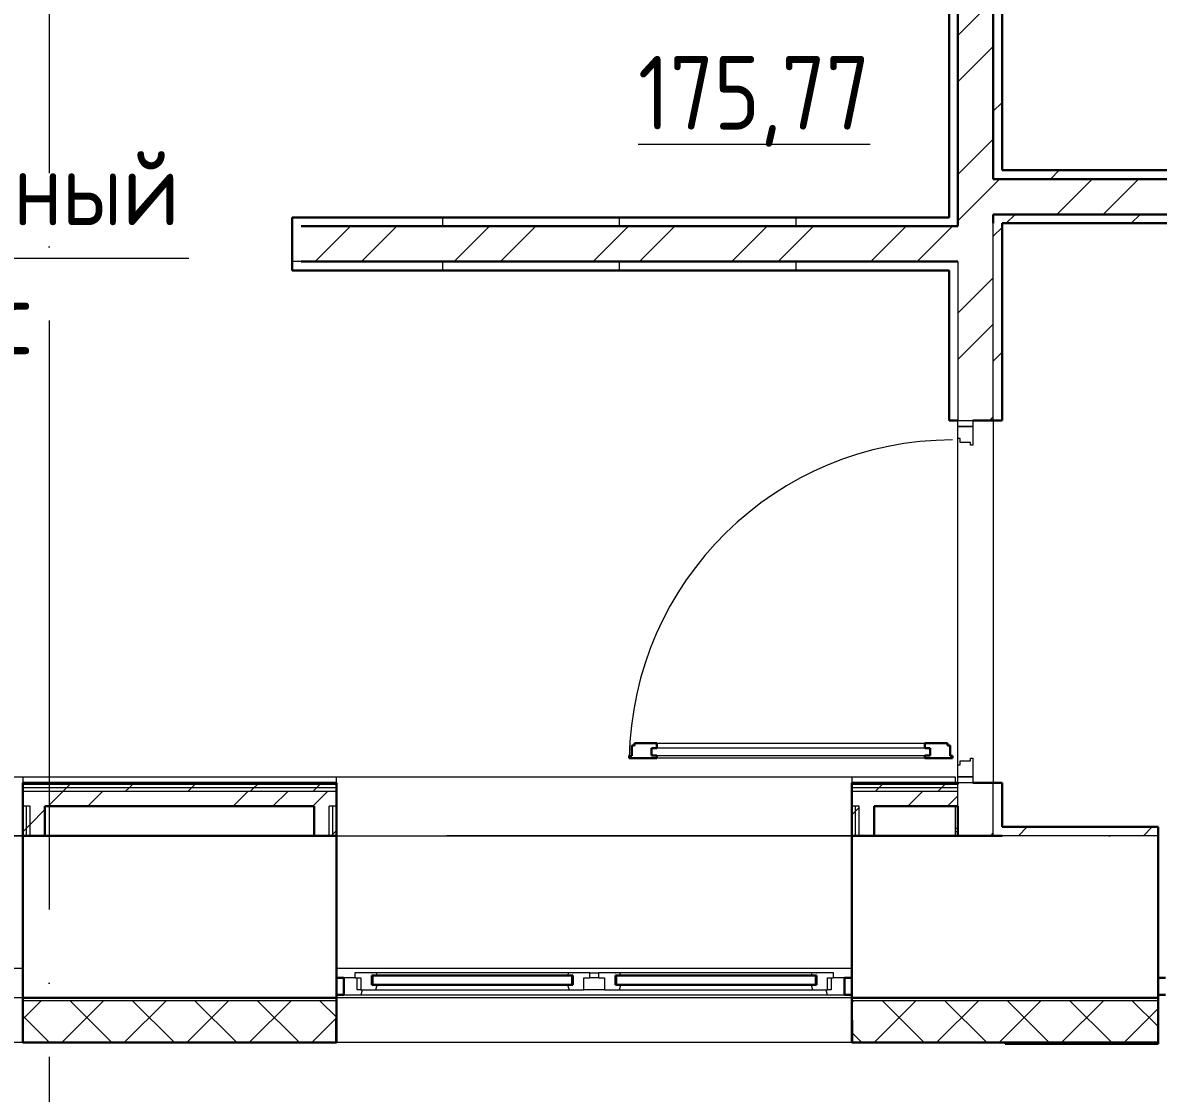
# Model space of a CAD drawing. Header units: millimetres. Extents: x -88595 to 880822, y -1054509 to -148035.
# Drawn here: x 195173 to 199028, y -248126 to -244491 of the extents above; entities that cross this region are included whole.
import ezdxf

# ---------------------------------------------------------------- set-up
doc = ezdxf.new("R2010")
doc.units = ezdxf.units.MM
doc.linetypes.add('ADSK_Линия сетки', pattern=[25, 20, -2.5, 0, -2.5])
for name, color, linetype, lineweight in [('_ Окна', 7, 'Continuous', 30), ('Аннотация', 7, 'Continuous', 20), ('Двери', 7, 'Continuous', 9), ('Марки помещений', 7, 'Continuous', 20), ('Оборудование', 7, 'Continuous', 18), ('Ограждение', 7, 'Continuous', 9), ('Окна', 7, 'Continuous', 9), ('Оси', 7, 'Continuous', 9), ('Стены внутренние', 7, 'Continuous', 18), ('Стены наружные', 7, 'Continuous', 18), ('Стены штриховка', 7, 'Continuous', 9)]:
    doc.layers.add(name, color=color, linetype=linetype, lineweight=lineweight)
doc.layers.add('Двери открывание', color=7, linetype='Continuous', lineweight=9, true_color=0xc0c0c0)
doc.styles.add('$1$GOST Common', font='GOST_Common.ttf', dxfattribs={"width": 0.9, "height": 250})
doc.styles.add('GOST Common_3', font='GOST_Common.ttf', dxfattribs={"width": 0.9, "height": 2.5})

# ---------------------------------------------------------------- blocks, each defined once
blk = doc.blocks.new('$0$ADSK_Аннотация_Текст_сВыноской - Текст с выноской-3264166-В_Координация_1 этаж ОВ3')
at = {"layer": 'Аннотация'}
blk.add_line((-8, 0), (8, 0), dxfattribs=at)
blk = doc.blocks.new('1 этаж')
at = {"layer": '_ Окна'}
for p, q in [((232392.7, 680580.6), (232367.7, 680580.6)), ((232392.7, 680522.6), (232392.7, 680580.6)), ((232490.7, 680588.6), (232487.7, 680588.6)), ((232487.7, 680588.6), (232487.7, 680556.6)), ((233167.7, 680588.6), (232490.7, 680588.6)), ((232490.7, 680588.6), (232490.7, 680556.6)), ((232490.7, 680556.6), (232490.7, 680588.6)), ((233167.7, 680556.6), (233167.7, 680588.6)), ((233167.7, 680588.6), (233167.7, 680556.6)), ((233170.7, 680588.6), (233167.7, 680588.6)), ((233170.7, 680556.6), (233170.7, 680588.6)), ((233317.7, 680588.6), (233314.7, 680588.6)), ((233314.7, 680588.6), (233314.7, 680556.6)), ((233994.7, 680588.6), (233317.7, 680588.6)), ((233317.7, 680588.6), (233317.7, 680556.6)), ((233317.7, 680556.6), (233317.7, 680588.6)), ((233994.7, 680556.6), (233994.7, 680588.6)), ((233994.7, 680588.6), (233994.7, 680556.6)), ((233997.7, 680588.6), (233994.7, 680588.6)), ((233997.7, 680556.6), (233997.7, 680588.6)), ((234117.7, 680580.6), (234092.7, 680580.6)), ((234092.7, 680580.6), (234092.7, 680522.6)), ((235182.7, 680580.6), (235157.7, 680580.6)), ((232487.7, 680556.6), (232490.7, 680556.6)), ((232490.7, 680556.6), (233167.7, 680556.6)), ((233167.7, 680556.6), (233170.7, 680556.6)), ((233314.7, 680556.6), (233317.7, 680556.6)), ((233317.7, 680556.6), (233994.7, 680556.6)), ((233994.7, 680556.6), (233997.7, 680556.6)), ((232367.7, 680522.6), (232392.7, 680522.6)), ((234092.7, 680522.6), (234117.7, 680522.6)), ((235157.7, 680522.6), (235182.7, 680522.6))]:
    blk.add_line(p, q, dxfattribs=at)
at = {"layer": '_ Окна', "lineweight": 18}
for p, q in [((232430.7, 680580.6), (232392.7, 680580.6)), ((232392.7, 680580.6), (232392.7, 680522.6)), ((232486.7, 680597.6), (232430.7, 680597.6)), ((232430.7, 680597.6), (232430.7, 680580.6)), ((232430.7, 680580.6), (232450.7, 680580.6)), ((232438.7, 680539.6), (232438.7, 680580.6)), ((232450.7, 680580.6), (232450.7, 680539.6)), ((232487.7, 680596.6), (232486.7, 680597.6)), ((232488.7, 680597.6), (232487.7, 680596.6)), ((232487.7, 680556.6), (232487.7, 680588.6)), ((232487.7, 680588.6), (232505.7, 680588.6)), ((232503.3, 680597.6), (232488.7, 680597.6)), ((232505.7, 680588.6), (232503.3, 680597.6)), ((233155.1, 680597.6), (233152.7, 680588.6)), ((233152.7, 680588.6), (233170.7, 680588.6)), ((233169.7, 680597.6), (233155.1, 680597.6)), ((233170.7, 680596.6), (233169.7, 680597.6)), ((233171.7, 680597.6), (233170.7, 680596.6)), ((233170.7, 680588.6), (233170.7, 680556.6)), ((233227.7, 680597.6), (233171.7, 680597.6)), ((233207.7, 680539.6), (233207.7, 680580.6)), ((233207.7, 680580.6), (233227.7, 680580.6)), ((233227.7, 680580.6), (233227.7, 680597.6)), ((233313.7, 680597.6), (233257.7, 680597.6)), ((233257.7, 680597.6), (233257.7, 680580.6)), ((233257.7, 680580.6), (233277.7, 680580.6)), ((233277.7, 680580.6), (233277.7, 680539.6)), ((233314.7, 680596.6), (233313.7, 680597.6)), ((233315.7, 680597.6), (233314.7, 680596.6)), ((233314.7, 680556.6), (233314.7, 680588.6)), ((233314.7, 680588.6), (233332.7, 680588.6)), ((233330.3, 680597.6), (233315.7, 680597.6)), ((233332.7, 680588.6), (233330.3, 680597.6)), ((233982.1, 680597.6), (233979.7, 680588.6)), ((233979.7, 680588.6), (233997.7, 680588.6)), ((233996.7, 680597.6), (233982.1, 680597.6)), ((233997.7, 680596.6), (233996.7, 680597.6)), ((233998.7, 680597.6), (233997.7, 680596.6)), ((233997.7, 680588.6), (233997.7, 680556.6)), ((234054.7, 680597.6), (233998.7, 680597.6)), ((234034.7, 680539.6), (234034.7, 680580.6)), ((234034.7, 680580.6), (234054.7, 680580.6)), ((234046.7, 680580.6), (234046.7, 680539.6)), ((234054.7, 680580.6), (234054.7, 680597.6)), ((234092.7, 680580.6), (234054.7, 680580.6)), ((234092.7, 680522.6), (234092.7, 680580.6)), ((232450.7, 680539.6), (232438.7, 680539.6)), ((232450.7, 680539.6), (232501.2, 680539.6)), ((232452.2, 680522.6), (232456.7, 680539.6)), ((232505.7, 680556.6), (232487.7, 680556.6)), ((232501.2, 680539.6), (232505.7, 680556.6)), ((233170.7, 680556.6), (233152.7, 680556.6)), ((233152.7, 680556.6), (233157.3, 680539.6)), ((233157.3, 680539.6), (233207.7, 680539.6)), ((233277.7, 680539.6), (233328.2, 680539.6)), ((233332.7, 680556.6), (233314.7, 680556.6)), ((233328.2, 680539.6), (233332.7, 680556.6)), ((233997.7, 680556.6), (233979.7, 680556.6)), ((233979.7, 680556.6), (233984.3, 680539.6)), ((233984.3, 680539.6), (234034.7, 680539.6)), ((234028.7, 680539.6), (234033.3, 680522.6)), ((234046.7, 680539.6), (234034.7, 680539.6)), ((232392.7, 680522.6), (232452.2, 680522.6)), ((234033.3, 680522.6), (234092.7, 680522.6))]:
    blk.add_line(p, q, dxfattribs=at)
at = {"layer": 'Двери'}
for p, q in [((234477.7, 682452.6), (234477.7, 682472.6)), ((234477.7, 682472.6), (234527.7, 682472.6)), ((234527.7, 682452.6), (234477.7, 682452.6)), ((234477.7, 682452.6), (234527.7, 682452.6)), ((234477.7, 682411.6), (234477.7, 682452.6)), ((234527.7, 682472.6), (234527.7, 682452.6)), ((234527.7, 682452.6), (234527.7, 682388.6)), ((234485.7, 682411.6), (234477.7, 682411.6)), ((234485.7, 682397.6), (234485.7, 682411.6)), ((234519.7, 682397.6), (234485.7, 682397.6)), ((234519.7, 682388.6), (234519.7, 682397.6)), ((234527.7, 682388.6), (234519.7, 682388.6)), ((233455.7, 681376.6), (234365.7, 681376.6)), ((234383.7, 681359.6), (233437.7, 681359.6)), ((233437.7, 681359.6), (233437.7, 681335.6)), ((233437.7, 681335.6), (234383.7, 681335.6)), ((234383.7, 681335.6), (234383.7, 681359.6)), ((234365.7, 681326.6), (233455.7, 681326.6)), ((234477.7, 681262.6), (234477.7, 681303.6)), ((234477.7, 681303.6), (234485.7, 681303.6)), ((234485.7, 681317.6), (234519.7, 681317.6)), ((234485.7, 681303.6), (234485.7, 681317.6)), ((234519.7, 681326.6), (234527.7, 681326.6)), ((234519.7, 681317.6), (234519.7, 681326.6)), ((234527.7, 681326.6), (234527.7, 681262.6)), ((234477.7, 681262.6), (234527.7, 681262.6)), ((234477.7, 681242.6), (234477.7, 681262.6)), ((234527.7, 681262.6), (234477.7, 681262.6)), ((234527.7, 681262.6), (234527.7, 681242.6)), ((234527.7, 681242.6), (234477.7, 681242.6))]:
    blk.add_line(p, q, dxfattribs=at)
at = {"layer": 'Двери', "lineweight": 30}
for p, q in [((233379.7, 681376.6), (233455.7, 681376.6)), ((233379.7, 681368.6), (233379.7, 681376.6)), ((233455.7, 681376.6), (233455.7, 681359.6)), ((234365.7, 681376.6), (234441.7, 681376.6)), ((234365.7, 681376.6), (234365.7, 681359.6)), ((234441.7, 681376.6), (234441.7, 681368.6)), ((233361.7, 681334.6), (233370.7, 681334.6)), ((233361.7, 681326.6), (233361.7, 681334.6)), ((233370.7, 681368.6), (233379.7, 681368.6)), ((233370.7, 681334.6), (233370.7, 681368.6)), ((233455.7, 681359.6), (233437.7, 681359.6)), ((233437.7, 681359.6), (233437.7, 681335.6)), ((233437.7, 681335.6), (233455.7, 681335.6)), ((233455.7, 681335.6), (233455.7, 681326.6)), ((234365.7, 681359.6), (234383.7, 681359.6)), ((234365.7, 681335.6), (234365.7, 681326.6)), ((234383.7, 681335.6), (234365.7, 681335.6)), ((234383.7, 681359.6), (234383.7, 681335.6)), ((234441.7, 681368.6), (234450.7, 681368.6)), ((234450.7, 681368.6), (234450.7, 681334.6)), ((234450.7, 681334.6), (234459.7, 681334.6)), ((234459.7, 681334.6), (234459.7, 681326.6)), ((233455.7, 681326.6), (233361.7, 681326.6)), ((234459.7, 681326.6), (234365.7, 681326.6))]:
    blk.add_line(p, q, dxfattribs=at)
at = {"layer": 'Двери открывание'}
blk.add_arc((234459.7, 681308.6), 1098, 90, 179.0607, dxfattribs=at)
at = {"layer": 'Ограждение'}
for p, q in [((220482.3, 681262.6), (234467.7, 681262.6)), ((229552.7, 681262.6), (231302.7, 681262.6)), ((231302.7, 681262.6), (231302.7, 681242.6)), ((232367.7, 681242.6), (232367.7, 681262.6)), ((232367.7, 681262.6), (234117.7, 681262.6)), ((234117.7, 681262.6), (234117.7, 681242.6)), ((234467.7, 681262.6), (234467.7, 681242.5)), ((234467.7, 681162.6), (234467.7, 681062.6)), ((234477.7, 681087.6), (234467.7, 681087.6)), ((234467.7, 681077.6), (234477.7, 681077.6)), ((229552.7, 681062.6), (231302.7, 681062.6)), ((232367.7, 681062.6), (234117.7, 681062.6)), ((229552.7, 680612.6), (231302.7, 680612.6)), ((232367.7, 680612.6), (234117.7, 680612.6))]:
    blk.add_line(p, q, dxfattribs=at)
at = {"layer": 'Окна'}
for p, q in [((232488.7, 680597.6), (232486.7, 680597.6)), ((233155.1, 680597.6), (232503.3, 680597.6)), ((233171.7, 680597.6), (233169.7, 680597.6)), ((233227.7, 680597.6), (233257.7, 680597.6)), ((233257.7, 680580.6), (233227.7, 680580.6)), ((233315.7, 680597.6), (233313.7, 680597.6)), ((233982.1, 680597.6), (233330.3, 680597.6)), ((233998.7, 680597.6), (233996.7, 680597.6)), ((232501.2, 680539.6), (233157.3, 680539.6)), ((233277.7, 680539.6), (233207.7, 680539.6)), ((233328.2, 680539.6), (233984.3, 680539.6)), ((232452.2, 680522.6), (234033.3, 680522.6))]:
    blk.add_line(p, q, dxfattribs=at)
at = {"layer": 'Оси', "linetype": 'ADSK_Линия сетки', "ltscale": 100}
for p, q in [((231392.7, 697813.2), (231392.7, 631836.5)), ((247242.7, 681062.6), (175520.4, 681062.6))]:
    blk.add_line(p, q, dxfattribs=at)
at = {"layer": 'Стены внутренние', "lineweight": 30}
for p, q in [((231302.7, 681062.6), (231302.7, 680512.6)), ((232292.7, 681062.6), (231377.7, 681062.6)), ((232367.7, 680512.6), (232367.7, 681062.6)), ((234117.7, 681062.6), (234117.7, 680512.6)), ((234477.7, 681062.6), (234192.7, 681062.6)), ((235157.7, 680512.6), (235157.7, 681062.6)), ((231302.7, 680512.6), (232367.7, 680512.6)), ((231302.7, 680502.6), (231302.7, 680360.6)), ((232367.7, 680360.6), (232367.7, 680502.6)), ((234117.7, 680512.6), (235157.7, 680512.6)), ((234117.7, 680502.6), (234117.7, 680360.6)), ((235157.7, 680360.6), (235157.7, 680502.6)), ((231302.7, 680360.6), (232367.7, 680360.6)), ((234117.7, 680360.6), (234637.7, 680360.6))]:
    blk.add_line(p, q, dxfattribs=at)
at = {"layer": 'Стены внутренние'}
for p, q in [((235157.7, 681062.6), (234627.7, 681062.6)), ((231302.7, 680512.6), (229552.7, 680512.6)), ((234117.7, 680512.6), (232367.7, 680512.6)), ((231302.7, 680360.6), (229552.7, 680360.6)), ((234117.7, 680360.6), (232367.7, 680360.6))]:
    blk.add_line(p, q, dxfattribs=at)
at = {"layer": 'Стены внутренние', "linetype": 'Continuous', "lineweight": 9}
for p, q in [((231302.7, 680440), (231365.4, 680502.6)), ((231437.5, 680362.6), (231577.5, 680502.6)), ((231603.3, 680362.6), (231463.3, 680502.6)), ((231649.6, 680362.6), (231789.6, 680502.6)), ((231815.4, 680362.6), (231675.4, 680502.6)), ((231861.7, 680362.6), (232001.7, 680502.6)), ((232027.6, 680362.6), (231887.6, 680502.6)), ((232073.9, 680362.6), (232213.9, 680502.6)), ((232239.7, 680362.6), (232099.7, 680502.6)), ((232367.7, 680446.7), (232311.8, 680502.6)), ((234117.7, 680497.2), (234123.1, 680502.6)), ((234195.2, 680362.6), (234335.2, 680502.6)), ((234361, 680362.6), (234221, 680502.6)), ((234407.3, 680362.6), (234547.3, 680502.6)), ((234573.1, 680362.6), (234433.1, 680502.6)), ((234619.5, 680362.6), (234759.5, 680502.6)), ((234785.3, 680362.6), (234645.3, 680502.6)), ((234831.6, 680362.6), (234971.6, 680502.6)), ((234997.4, 680362.6), (234857.4, 680502.6)), ((235155.7, 680416.4), (235069.5, 680502.6)), ((231391.2, 680362.6), (231302.7, 680451.1)), ((235043.7, 680362.6), (235157.7, 680476.6)), ((231304.7, 680431.4), (231302.7, 680434.9)), ((232286, 680362.6), (232367.7, 680444.3)), ((234117.7, 680434.3), (234119.7, 680434.3)), ((234148.9, 680362.6), (234119.7, 680391.8)), ((231371.1, 680362.6), (231369.9, 680360.6)), ((231580.2, 680360.6), (231579.1, 680362.6))]:
    blk.add_line(p, q, dxfattribs=at)
at = {"layer": 'Стены наружные', "lineweight": 30}
for p, q in [((234447.7, 683162.6), (234447.7, 685457.6)), ((234477.7, 683132.6), (234477.7, 685457.6)), ((234597.7, 685152.6), (234597.7, 683292.6)), ((234627.7, 683322.6), (234627.7, 685122.6)), ((238427.7, 683322.6), (234627.7, 683322.6)), ((238323.5, 683292.6), (234597.7, 683292.6)), ((234447.7, 683162.6), (232217.7, 683162.6)), ((232217.7, 683162.6), (232217.7, 682982.6)), ((234597.7, 683172.6), (238397.7, 683172.6)), ((234597.7, 683172.6), (234597.7, 683142.6)), ((234477.7, 683132.6), (232247.7, 683132.6)), ((234627.7, 683142.6), (238427.7, 683142.6)), ((234627.7, 682472.6), (234627.7, 683142.6)), ((232247.7, 683012.6), (234477.7, 683012.6)), ((232217.7, 682982.6), (234447.7, 682982.6)), ((234447.7, 682982.6), (234447.7, 682472.6)), ((234447.7, 682472.6), (234477.7, 682472.6)), ((234527.7, 682472.6), (234627.7, 682472.6)), ((232367.7, 681242.6), (231302.7, 681242.6)), ((231302.7, 681242.6), (231302.7, 681062.6)), ((232367.7, 681062.6), (232367.7, 681242.6)), ((234477.7, 681242.6), (234117.7, 681242.6)), ((234117.7, 681242.6), (234117.7, 681062.6)), ((234477.7, 681237.6), (234477.7, 681242.6)), ((234527.7, 681242.6), (234627.7, 681242.6)), ((234627.7, 681092.6), (234627.7, 681242.6)), ((231377.7, 681162.6), (232292.7, 681162.6)), ((231377.7, 681062.6), (231377.7, 681162.6)), ((232292.7, 681162.6), (232292.7, 681062.6)), ((234192.7, 681162.6), (234477.7, 681162.6)), ((234192.7, 681062.6), (234192.7, 681162.6)), ((234477.7, 681062.6), (234477.7, 681162.6)), ((235157.7, 681092.6), (234627.7, 681092.6)), ((235157.7, 681062.6), (235157.7, 681092.6)), ((231302.7, 681062.6), (231377.7, 681062.6)), ((232292.7, 681062.6), (232367.7, 681062.6)), ((234117.7, 681062.6), (234192.7, 681062.6)), ((234477.7, 681062.6), (234627.7, 681062.6)), ((231302.7, 680512.6), (231302.7, 680502.6)), ((232367.7, 680502.6), (232367.7, 680512.6)), ((234117.7, 680512.6), (234117.7, 680502.6)), ((235157.7, 680502.6), (235157.7, 680512.6)), ((235157.7, 680360.6), (234637.7, 680360.6)), ((234637.7, 680360.6), (234637.7, 680355.6)), ((234637.7, 680355.6), (235157.7, 680355.6)), ((235157.7, 680355.6), (235157.7, 680360.6))]:
    blk.add_line(p, q, dxfattribs=at)
at = {"layer": 'Стены наружные', "linetype": 'Continuous', "lineweight": 9}
for p, q in [((234477.7, 683779.9), (234597.7, 683899.9)), ((234477.7, 683622.7), (234597.7, 683742.7)), ((234597.7, 683522.8), (234627.7, 683552.8)), ((234477.7, 683308.4), (234597.7, 683428.4)), ((234791.7, 683292.6), (234821.7, 683322.6)), ((234477.7, 683151.3), (234597.7, 683271.3)), ((234597.7, 683271.3), (234619, 683292.6)), ((234813.3, 683172.6), (234933.3, 683292.6)), ((234970.5, 683172.6), (235090.5, 683292.6)), ((232728.7, 683132.6), (232728.7, 683162.6)), ((233328.7, 683132.6), (233328.7, 683162.6)), ((233928.7, 683132.6), (233928.7, 683162.6)), ((234641.7, 683142.6), (234671.7, 683172.6)), ((235066, 683142.6), (235096, 683172.6)), ((232296, 683012.6), (232416, 683132.6)), ((232453.2, 683012.6), (232573.2, 683132.6)), ((232767.5, 683012.6), (232887.5, 683132.6)), ((232924.6, 683012.6), (233044.6, 683132.6)), ((233239, 683012.6), (233359, 683132.6)), ((233396.1, 683012.6), (233516.1, 683132.6)), ((233710.4, 683012.6), (233830.4, 683132.6)), ((233867.6, 683012.6), (233987.6, 683132.6)), ((234181.9, 683012.6), (234301.9, 683132.6)), ((234339, 683012.6), (234459, 683132.6)), ((234597.7, 683098.6), (234627.7, 683128.6)), ((232728.7, 682982.6), (232728.7, 683012.6)), ((233328.7, 682982.6), (233328.7, 683012.6)), ((233928.7, 682982.6), (233928.7, 683012.6)), ((234477.7, 682837), (234597.7, 682957)), ((234477.7, 682679.8), (234597.7, 682799.8)), ((234597.7, 682674.3), (234627.7, 682704.3)), ((234584.8, 682472.6), (234597.7, 682485.5)), ((231439, 681212.6), (231451.5, 681225.1)), ((231451.5, 681225.1), (231464, 681237.6)), ((231464, 681237.6), (231469, 681242.6)), ((231651.1, 681212.6), (231663.6, 681225.1)), ((231663.6, 681225.1), (231676.1, 681237.6)), ((231863.2, 681212.6), (231875.7, 681225.1)), ((231875.7, 681225.1), (231888.2, 681237.6)), ((231888.2, 681237.6), (231893.2, 681242.6)), ((232075.4, 681212.6), (232087.9, 681225.1)), ((232087.9, 681225.1), (232100.4, 681237.6)), ((232287.5, 681212.6), (232300, 681225.1)), ((232300, 681225.1), (232312.5, 681237.6)), ((232312.5, 681237.6), (232317.5, 681242.6)), ((234196.7, 681212.6), (234209.2, 681225.1)), ((234209.2, 681225.1), (234221.7, 681237.6)), ((234408.8, 681212.6), (234421.3, 681225.1)), ((234421.3, 681225.1), (234433.8, 681237.6)), ((234433.8, 681237.6), (234438.8, 681242.6)), ((231302.7, 681211.3), (231304, 681212.6)), ((231389, 681162.6), (231439, 681212.6)), ((231523.9, 681162.6), (231573.9, 681212.6)), ((232017.3, 681162.6), (232067.3, 681212.6)), ((232152.3, 681162.6), (232202.3, 681212.6)), ((232287.2, 681162.6), (232337.2, 681212.6)), ((234307.3, 681162.6), (234357.3, 681212.6)), ((234442.2, 681162.6), (234477.7, 681198.1)), ((231327.7, 681101.4), (231377.7, 681151.4)), ((234117.7, 681133.6), (234130.2, 681146.1)), ((234130.2, 681146.1), (234142.7, 681158.6)), ((231302.7, 681076.4), (231315.2, 681088.9)), ((231315.2, 681088.9), (231327.7, 681101.4)), ((232349.6, 681062.6), (232355.2, 681068.2)), ((232355.2, 681068.2), (232367.7, 681080.7)), ((234589.2, 681062.6), (234597.7, 681071.1)), ((234683.1, 681062.6), (234713.1, 681092.6)), ((235107.3, 681062.6), (235137.3, 681092.6))]:
    blk.add_line(p, q, dxfattribs=at)
at = {"layer": 'Стены наружные'}
for p, q in [((234597.7, 682472.6), (234597.7, 681242.6)), ((234477.7, 681303.6), (234477.7, 682411.6))]:
    blk.add_line(p, q, dxfattribs=at)
at = {"layer": 'Стены штриховка'}
for p, q in [((234597.7, 682472.6), (234597.7, 683142.6)), ((232247.7, 683012.6), (232217.7, 683012.6)), ((234477.7, 683012.6), (234477.7, 682472.6)), ((231302.7, 681237.6), (232367.7, 681237.6)), ((232367.7, 681237.6), (231302.7, 681237.6)), ((232367.7, 681225.1), (231302.7, 681225.1)), ((234117.7, 681237.6), (234477.7, 681237.6)), ((234477.7, 681237.6), (234117.7, 681237.6)), ((234477.7, 681225.1), (234117.7, 681225.1)), ((234477.7, 681162.6), (234477.7, 681237.6)), ((234597.7, 681062.6), (234597.7, 681242.6)), ((232367.7, 681212.6), (231302.7, 681212.6)), ((234477.7, 681212.6), (234117.7, 681212.6)), ((231327.7, 681162.6), (231302.7, 681162.6)), ((231315.2, 681062.6), (231315.2, 681162.6)), ((231327.7, 681062.6), (231327.7, 681162.6)), ((232342.7, 681062.6), (232342.7, 681162.6)), ((232367.7, 681162.6), (232342.7, 681162.6)), ((232355.2, 681062.6), (232355.2, 681162.6)), ((234142.7, 681162.6), (234117.7, 681162.6)), ((234130.2, 681062.6), (234130.2, 681162.6)), ((234142.7, 681062.6), (234142.7, 681162.6)), ((232367.7, 680502.6), (231302.7, 680502.6)), ((235157.7, 680502.6), (234117.7, 680502.6)), ((231304.7, 680436.6), (231302.7, 680436.6)), ((231304.7, 680436.6), (231304.7, 680362.6)), ((232367.7, 680436.6), (232365.7, 680436.6)), ((232365.7, 680362.6), (232365.7, 680436.6)), ((234119.7, 680436.6), (234117.7, 680436.6)), ((234119.7, 680436.6), (234119.7, 680362.6)), ((235157.7, 680436.6), (235155.7, 680436.6)), ((235155.7, 680362.6), (235155.7, 680436.6)), ((231304.7, 680362.6), (232365.7, 680362.6)), ((234119.7, 680362.6), (235155.7, 680362.6))]:
    blk.add_line(p, q, dxfattribs=at)
at = {"layer": 'Марки помещений', "style": 'GOST Common_3', "width": 0.9}
blk.add_text('%%U175,77', height=250, dxfattribs=at).set_placement((233391.6, 683460.8))

msp = doc.modelspace()

# ---------------------------------------------------------------- block references
at = {"layer": 'Аннотация', "xscale": 100, "yscale": 100, "zscale": 100}
msp.add_blockref('$0$ADSK_Аннотация_Текст_сВыноской - Текст с выноской-3264166-В_Координация_1 этаж ОВ3', (194936.8, -245290.3), dxfattribs=at)
at = {"layer": 'Оборудование', "color": 5, "true_color": 0x0000ff}
msp.add_blockref('1 этаж', (-36129.5, -928314.5), dxfattribs=at)

# ---------------------------------------------------------------- texts
at = {"layer": 'Аннотация', "lineweight": 9, "char_height": 250, "attachment_point": 1, "style": '$1$GOST Common'}
for s, insert, width in [('дренажный', (194185.8, -244928.7), 1847.088), ('насос', (194529.4, -245367.5), 937.974)]:
    msp.add_mtext(s, dxfattribs=dict(at, insert=insert, width=width))

doc.saveas('drawing.dxf')
